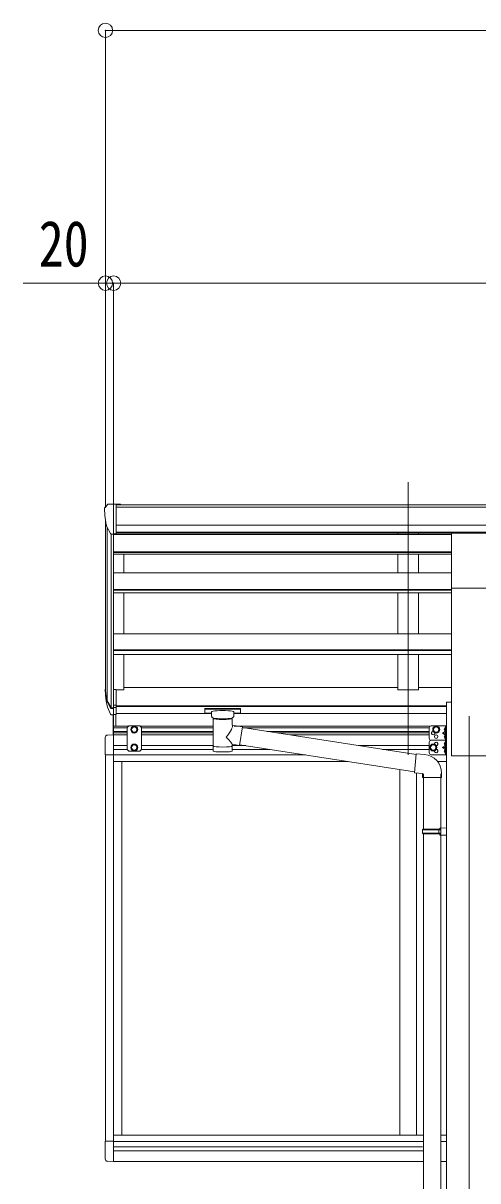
# Model space of a CAD drawing. Units: millimetres at full size; details may follow other scales. Extents: x -9783 to 9892, y -6828 to 6752.
# Drawn here: x -3800 to -2695, y -1069 to 1744 of the extents above; entities that cross this region are included whole.
import ezdxf
from ezdxf.enums import TextEntityAlignment as Align

# ---------------------------------------------------------------- set-up
doc = ezdxf.new("R2010")
doc.units = ezdxf.units.MM
doc.header["$LTSCALE"] = 35
doc.header["$PDMODE"] = 32
doc.header["$PDSIZE"] = 35
for name, color, linetype, lineweight in [('0-1_本体', 4, 'Continuous', 9), ('0-2_部品', 7, 'Continuous', 9), ('0-8_PARTS2', 2, 'Continuous', 9), ('0-A_寸法', 6, 'Continuous', 9), ('1-1_GLASS', 4, 'Continuous', 9), ('1-2_GLASS_SEAL', 7, 'Continuous', 9)]:
    doc.layers.add(name, color=color, linetype=linetype, lineweight=lineweight)
doc.styles.add('ＭＳ ゴシック', font='')
doc.styles.get('ＭＳ ゴシック').set_extended_font_data('MS Gothic')

msp = doc.modelspace()

# ---------------------------------------------------------------- linework, layer by layer
at = {"layer": '0-1_本体'}
for p, q in [((-3573.41, 573.55), (2141.59, 573.55)), ((-3573.41, 568.19), (2141.59, 568.19)), ((-3599.91, 123.28), (-3599.91, 536.8)), ((-3595.63, 518), (-3595.63, 99.02)), ((-3573.41, 524.67), (2141.59, 524.67)), ((-3573.41, 507), (2141.59, 507)), ((-3585.91, 502.64), (-3585.91, 81.02)), ((-3579.91, 503.17), (-3579.91, 125.45)), ((-3579.91, 501.67), (-2758.41, 501.67)), ((-2758.41, 504.63), (-3573.41, 504.63)), ((-2888.91, 504.63), (-2888.91, 501.67)), ((-2838.91, 504.63), (-2838.91, 501.67)), ((-3579.91, 459.72), (-2758.41, 459.72)), ((-3579.91, 458.02), (-2758.41, 458.02)), ((-3579.91, 454.24), (-2758.41, 454.24)), ((-3554.91, 408.81), (-3554.91, 454.24)), ((-2888.91, 454.24), (-2888.91, 408.81)), ((-2838.91, 454.24), (-2838.91, 408.81)), ((-3579.91, 408.81), (-2758.41, 408.81)), ((-3579.91, 368.23), (-2758.41, 368.23)), ((-3579.91, 366.54), (-2758.41, 366.54)), ((-2758.41, -35.98), (-2758.41, 370.97)), ((-3579.91, 359.67), (-2758.41, 359.67)), ((-3554.91, 260.57), (-3554.91, 359.67)), ((-2888.91, 359.67), (-2888.91, 260.57)), ((-2838.91, 359.67), (-2838.91, 260.57)), ((-3579.91, 260.57), (-2758.41, 260.57)), ((-3579.91, 221.43), (-2758.41, 221.43)), ((-3579.91, 219.76), (-2758.41, 219.76)), ((-3579.91, 210.12), (-2758.41, 210.12)), ((-3554.91, 124.62), (-3554.91, 210.12)), ((-2888.91, 210.12), (-2888.91, 124.62)), ((-3573.41, 124.62), (-3554.91, 124.62)), ((-3554.91, 129.84), (-2888.91, 129.84)), ((-2838.91, 129.84), (-2758.41, 129.84)), ((-3573.41, 85.53), (-2770.91, 85.53)), ((-2770.91, 94.02), (-2758.41, 94.02)), ((-2770.91, 94.02), (-2770.91, -2785.98)), ((-3573.41, 84.15), (-2770.91, 84.15)), ((-3573.41, 66.97), (-3341.91, 66.97)), ((-3287.91, 66.97), (-2770.91, 66.97)), ((-2758.41, -35.98), (-2673.41, -35.98))]:
    msp.add_line(p, q, dxfattribs=at)
msp.add_lwpolyline([(-2838.91, 210.12), (-2838.91, 124.62), (-2888.91, 124.62)], dxfattribs=at)
at = {"layer": '0-2_部品'}
for p, q in [((-3601.91, 565.79), (-3601.91, 565.16)), ((-3595, 574.59), (-3599.07, 568.78)), ((-3591.91, 575.16), (-3594.25, 575.02)), ((-3591.91, 575.16), (-3573.41, 575.16)), ((-3579.91, 502.17), (-3579.91, 575.16)), ((-3573.41, 575.16), (-3563.41, 575.07)), ((-3573.41, 503.17), (-3573.41, 575.16)), ((-3563.41, 572.97), (-3563.41, 575.07)), ((-3587.54, 503.99), (-3596.81, 520.05)), ((-3579.91, 502.17), (-3585.12, 502.49)), ((-3573.41, 503.17), (-3579.91, 503.17)), ((-2758.41, 505.13), (-2673.41, 505.13)), ((-2758.41, 370.98), (-2758.41, 505.13)), ((-2758.41, 370.98), (-2673.41, 370.98)), ((-3579.91, 125.46), (-3579.91, 63.58)), ((-3573.41, 125.46), (-3579.91, 125.46)), ((-3573.41, 125.46), (-3573.41, 64.4)), ((-3597.52, 99.42), (-3587.36, 80.25)), ((-3586.35, 81.5), (-3596.1, 99.91)), ((-3573.41, 87.15), (-3579.91, 87.15)), ((-3594.93, 82.56), (-3587.36, 65.08)), ((-3579.91, 80.75), (-3585.05, 80.75)), ((-3579.91, 78.75), (-3584.76, 78.75)), ((-3579.91, 63.58), (-3584.76, 63.58)), ((-3573.41, 81.75), (-3579.91, 81.75)), ((-3573.41, 64.4), (-3579.91, 64.4)), ((-3358.41, 78.68), (-3358.41, 67.92)), ((-3358.41, 78.49), (-3358.41, 76.95)), ((-3356.41, 79.35), (-3273.41, 79.35)), ((-3356.41, 77.17), (-3273.41, 77.17)), ((-3356.41, 67.26), (-3341.91, 67.26)), ((-3341.91, 60.45), (-3341.91, 70.73)), ((-3287.91, 60.45), (-3287.91, 70.73)), ((-3287.91, 67.26), (-3273.41, 67.26)), ((-3271.41, 78.68), (-3271.41, 67.92)), ((-3337.81, 55.95), (-3337.83, -24.34)), ((-3292.01, 38.38), (-3292.01, 55.96)), ((-3266.79, 34.47), (-3292.01, 38.38)), ((-3266.79, 34.47), (-3273.81, -10.79)), ((-2844.98, -32.89), (-3267.08, 32.59)), ((-3292, -24.34), (-3292.01, -7.71)), ((-3292.01, -7.96), (-3273.81, -10.79)), ((-2848.65, -74.83), (-3273.52, -8.91)), ((-2823.99, -33.01), (-2844.83, -31.19)), ((-2826.91, -79.9), (-2826.91, -213.89)), ((-2784.91, -79.9), (-2784.91, -211.33)), ((-2782.91, -88.76), (-2782.91, -77.84)), ((-2828.91, -88.76), (-2782.91, -88.76)), ((-2828.91, -215.89), (-2827.91, -213.89)), ((-2828.91, -215.89), (-2784.91, -215.89)), ((-2828.91, -215.89), (-2828.91, -223.89)), ((-2828.91, -223.89), (-2784.91, -223.89)), ((-2828.91, -223.89), (-2827.91, -225.89)), ((-2827.91, -213.89), (-2784.91, -213.89)), ((-2789.39, -215.89), (-2789.82, -213.89)), ((-2786.91, -211.39), (-2770.91, -210.92)), ((-2786.91, -213.39), (-2786.91, -211.39)), ((-2786.91, -213.39), (-2784.91, -213.39)), ((-2770.91, -210.92), (-2770.91, -228.86)), ((-2827.91, -225.89), (-2784.91, -225.89)), ((-2826.91, -225.89), (-2826.91, -1170.08)), ((-2786.91, -228.39), (-2786.91, -226.39)), ((-2786.91, -228.39), (-2770.91, -228.86)), ((-2784.91, -228.45), (-2784.91, -1167.52))]:
    msp.add_line(p, q, dxfattribs=at)
for points in [[(-3358.41, 78.68), (-3358.38, 78.88), (-3358.29, 79.02), (-3358.19, 79.11), (-3358.09, 79.17), (-3357.97, 79.22), (-3357.68, 79.28), (-3357.19, 79.33), (-3356.65, 79.35), (-3356.41, 79.35)], [(-3358.41, 67.92), (-3358.38, 67.73), (-3358.29, 67.59), (-3358.19, 67.5), (-3358.09, 67.44), (-3357.97, 67.39), (-3357.68, 67.33), (-3357.19, 67.28), (-3356.65, 67.26), (-3356.41, 67.26)], [(-3341.87, 60.51), (-3341.9, 60.15), (-3341.65, 59.2), (-3341.13, 58.31), (-3340.33, 57.47), (-3339.21, 56.68), (-3337.81, 55.95)], [(-3292.01, 55.96), (-3291.78, 56.06), (-3290.42, 56.79), (-3289.31, 57.64), (-3288.55, 58.51), (-3288.09, 59.4), (-3287.92, 60.29)], [(-3273.41, 79.35), (-3273.06, 79.34), (-3272.53, 79.32), (-3272.08, 79.27), (-3271.78, 79.19), (-3271.61, 79.09), (-3271.49, 78.95), (-3271.42, 78.77), (-3271.41, 78.68)], [(-3273.41, 67.26), (-3273.06, 67.26), (-3272.53, 67.29), (-3272.08, 67.34), (-3271.78, 67.42), (-3271.61, 67.52), (-3271.49, 67.66), (-3271.42, 67.84), (-3271.41, 67.92)], [(-2844.83, -31.19), (-2848.84, -77.02), (-2828.91, -78.76), (-2828.91, -88.76)], [(-2789.39, -215.89), (-2789.39, -223.89), (-2789.82, -225.89)], [(-2786.91, -226.39), (-2784.91, -226.39), (-2784.91, -213.39)]]:
    msp.add_lwpolyline(points, dxfattribs=at)
for centre, radius, start, end in [((-3598.91, 565.79), 3, 93, 180), ((-3399.91, 565.16), 202, 180, 192.90261), ((-3594.18, 574.02), 1, 93.5, 145), ((-3584.94, 505.49), 3, 210, 266.5), ((-3511.25, 121.59), 89.07, 174.49576, 194.41188), ((-3511.97, 125.87), 88.05, 177.22392, 197.21071), ((-3466.7, 118.64), 133.22, 183.27987, 195.71302), ((-3584.76, 81.75), 3, 210, 270), ((-3584.76, 66.58), 3, 210, 270), ((-3585.05, 82.25), 1.5, 210, 270), ((-2827.91, -77.84), 45, 0, 85)]:
    msp.add_arc(centre, radius, start, end, dxfattribs=at)
for centre, major_axis, ratio, start_param, end_param in [((-3356.41, 76.95), (2, 0), 0.109601, 1.5707963, 3.1415927), ((-3314.91, 70.73), (27, 0), 0.122176, 6.2831853, 9.424778), ((-3303.91, 60.45), (16, 0), 0.361356, 6.2636979, 6.2831853), ((-3273.41, 76.95), (2, 0), 0.109601, 0, 1.5707963), ((-3314.9, 55.5), (-22.91, 0.42), 0.072511, 0.0008029, 1.5715993), ((-3314.9, 53.88), (-22.91, 0.42), 0.072511, 0.0008029, 1.5715993), ((-3314.93, 55.5), (22.92, 0.42), 0.07247, 4.71158, 6.2823764), ((-3314.93, 53.88), (22.92, 0.42), 0.07247, 4.71158, 6.2823764), ((-3314.91, 11.84), (-22.81, -26.62), 0.234429, 1.6855472, 3.1268519), ((-3312.36, 14.48), (20.32, -22.25), 0.045535, 0.0389954, 1.3075346), ((-3314.91, -24.34), (22.92, 0), 0.101955, 3.1415499, 6.2833984), ((-3314.91, -11.9), (22.91, 0), 0.122865, 3.1415927, 6.2831853)]:
    msp.add_ellipse(centre, major_axis=major_axis, ratio=ratio, start_param=start_param, end_param=end_param, dxfattribs=at)
at = {"layer": '0-8_PARTS2'}
for p, q in [((-2863.91, -33.64), (-2863.91, 628.89)), ((-2715.91, 60.16), (-2715.91, -2885.98))]:
    msp.add_line(p, q, dxfattribs=at)
at = {"layer": '0-A_寸法'}
for p, q in [((-3599.91, 1726.54), (-3599.91, 1112.38)), ((-3599.91, 1726.54), (7896.09, 1726.54)), ((-3599.91, 1112.38), (-3799.91, 1112.38)), ((-3599.91, 1112.38), (-3599.91, 566.75)), ((-3579.91, 1112.38), (-3599.91, 1112.38)), ((-3579.91, 1112.38), (-3579.91, 566.75)), ((-3579.91, 1112.38), (2148.09, 1112.38)), ((-3579.91, 1112.38), (-3579.91, 566.75))]:
    msp.add_line(p, q, dxfattribs=at)
for p in [(-3599.91, 1726.54), (-3599.91, 1112.38), (-3579.91, 1112.38)]:
    msp.add_point(p, dxfattribs=at)
at = {"layer": '1-1_GLASS'}
for p, q in [((-3579.91, 35.73), (-3544.41, 35.73)), ((-3579.91, 32.23), (-3547.41, 32.23)), ((-3515.41, 35.73), (-3337.82, 35.73)), ((-3512.41, 32.23), (-3337.82, 32.23)), ((-3287.3, 35.73), (-2810.91, 35.73)), ((-3264.74, 32.23), (-2812.89, 32.23)), ((-3579.91, 23.23), (-3547.41, 23.23)), ((-3579.91, 19.73), (-3547.41, 19.73)), ((-3579.91, 15.43), (-3579.91, -821.77)), ((-3547.41, 14.73), (-3579.91, 14.73)), ((-3512.41, 23.23), (-3337.82, 23.23)), ((-3512.41, 19.73), (-3337.82, 19.73)), ((-3337.82, 14.73), (-3512.41, 14.73)), ((-3206.73, 23.23), (-2812.91, 23.23)), ((-3184.17, 19.73), (-2812.91, 19.73)), ((-2812.91, 14.73), (-3151.94, 14.73)), ((-3579.91, -11.27), (-3547.41, -11.27)), ((-3579.91, -20.27), (-3547.41, -20.27)), ((-3512.41, -11.27), (-3337.83, -11.27)), ((-3512.41, -20.27), (-3337.83, -20.27)), ((-3292.01, -11.27), (-3258.31, -11.27)), ((-3292, -20.27), (-3200.3, -20.27)), ((-2984.34, -11.27), (-2812.91, -11.27)), ((-2926.33, -20.27), (-2812.91, -20.27)), ((-3599.91, -33.97), (-3599.91, -772.57)), ((-3113.28, -33.77), (-3579.91, -33.77)), ((-3010.14, -49.77), (-3579.91, -49.77)), ((-3559.91, -49.77), (-3559.91, -756.77)), ((-2799.9, -33.77), (-2770.91, -33.77)), ((-2770.91, -49.77), (-2792.74, -49.77)), ((-2758.41, -35.98), (-2673.41, -35.98)), ((-2883.91, -69.35), (-2883.91, -757.27)), ((-2843.91, -77.45), (-2843.91, -757.27)), ((-3599.91, -233.97), (-3599.91, -972.58)), ((-3559.91, -249.77), (-3559.91, -957.27)), ((-2883.91, -249.27), (-2883.91, -957.27)), ((-2843.91, -249.27), (-2843.91, -957.27)), ((-3579.91, -821.77), (-3579.91, -1021.77)), ((-3579.91, -957.27), (-2826.91, -957.27)), ((-3579.91, -972.77), (-2826.91, -972.77)), ((-2784.91, -957.27), (-2770.91, -957.27)), ((-2784.91, -972.77), (-2770.91, -972.77)), ((-3579.91, -986.27), (-2828.91, -986.27)), ((-3579.91, -995.27), (-2826.91, -995.27)), ((-3579.91, -1021.27), (-2826.91, -1021.27)), ((-2784.91, -1021.27), (-2770.91, -1021.27))]:
    msp.add_line(p, q, dxfattribs=at)
at = {"layer": '1-2_GLASS_SEAL'}
for p, q in [((-3581.41, 15.22), (-3581.41, 63.57)), ((-3579.91, 15.22), (-3579.91, 65.07)), ((-3574.41, 35.73), (-3574.41, 64.39)), ((-3543.41, 36.73), (-3547.41, 32.73)), ((-3547.41, 32.73), (-3547.41, -20.77)), ((-3516.41, 36.73), (-3543.41, 36.73)), ((-3516.41, 36.73), (-3512.41, 32.73)), ((-3512.41, -20.77), (-3512.41, 32.73)), ((-2812.91, 31.73), (-2812.91, 6.73)), ((-2807.91, 36.73), (-2770.91, 36.73)), ((-2773.91, 32.23), (-2774.72, 32.09)), ((-2773.41, 36.73), (-2773.41, 1.73)), ((-2770.91, 36.73), (-2770.91, 1.73)), ((-3600.41, 8.93), (-3600.41, -33.97)), ((-3579.91, 15.23), (-3595.2, 14.43)), ((-2807.91, 1.73), (-2770.91, 1.73)), ((-2773.41, 19.23), (-2780.41, 19.23)), ((-2773.91, 24.23), (-2774.72, 24.37)), ((-2773.91, 14.23), (-2774.72, 14.09)), ((-2773.91, 6.23), (-2774.72, 6.37)), ((-2773.91, 24.23), (-2773.41, 24.32)), ((-2773.91, 6.23), (-2773.41, 6.32)), ((-2773.41, 1.73), (-2773.41, -33.27)), ((-3543.41, -24.77), (-3547.41, -20.77)), ((-3516.41, -24.77), (-3543.41, -24.77)), ((-3529.91, -8.27), (-3536.41, -12.02)), ((-3536.41, -12.02), (-3536.41, -19.52)), ((-3536.41, -19.52), (-3529.91, -23.28)), ((-3523.41, -12.02), (-3529.91, -8.27)), ((-3529.91, -23.28), (-3523.41, -19.52)), ((-3523.41, -19.52), (-3523.41, -12.02)), ((-3516.41, -24.77), (-3512.41, -20.77)), ((-2812.91, -3.27), (-2812.91, -28.27)), ((-2773.41, -15.77), (-2780.41, -15.77)), ((-2773.91, -2.77), (-2774.72, -2.91)), ((-2773.91, -10.77), (-2774.72, -10.63)), ((-2773.91, -20.77), (-2774.72, -20.91)), ((-2773.91, -10.77), (-2773.41, -10.68)), ((-3579.91, -33.97), (-3600.41, -33.97)), ((-2807.91, -33.27), (-2770.91, -33.27)), ((-2773.91, -28.77), (-2774.72, -28.63)), ((-2773.91, -28.77), (-2773.41, -28.68)), ((-3579.91, -972.58), (-3600.41, -972.58)), ((-3600.41, -1015.48), (-3600.41, -972.58)), ((-3579.91, -1021.78), (-3595.2, -1020.97))]:
    msp.add_line(p, q, dxfattribs=at)
for points in [[(-3536.41, 31.48), (-3529.91, 35.23), (-3523.41, 31.48)], [(-3523.41, 31.48), (-3523.41, 23.98), (-3529.91, 20.22), (-3536.41, 23.98), (-3536.41, 31.48)], [(-2773.03, 28.23), (-2773.66, 29.42), (-2775.89, 30.53)], [(-2773.03, 28.23), (-2773.66, 27.04), (-2775.89, 25.93)], [(-2773.91, 24.23), (-2773.91, 32.23), (-2773.41, 32.14), (-2773.41, 24.32)], [(-2807.91, 1.73), (-2770.91, 1.73), (-2770.91, -33.27)], [(-2773.41, 24.23), (-2780.41, 19.23), (-2773.41, 14.23)], [(-2773.03, 10.23), (-2773.66, 11.42), (-2775.89, 12.53)], [(-2773.03, 10.23), (-2773.66, 9.04), (-2775.89, 7.93)], [(-2773.91, 6.23), (-2773.91, 14.23), (-2773.41, 14.14), (-2773.41, 6.32)], [(-2773.41, -10.77), (-2780.41, -15.77), (-2773.41, -20.77)], [(-2773.03, -6.77), (-2773.66, -5.58), (-2775.89, -4.47)], [(-2773.03, -6.77), (-2773.66, -7.96), (-2775.89, -9.07)], [(-2773.03, -24.77), (-2773.66, -23.58), (-2775.89, -22.47)], [(-2773.03, -24.77), (-2773.66, -25.96), (-2775.89, -27.07)], [(-2773.91, -10.77), (-2773.91, -2.77), (-2773.41, -2.86), (-2773.41, -10.68)], [(-2773.91, -28.77), (-2773.91, -20.77), (-2773.41, -20.86), (-2773.41, -28.68)]]:
    msp.add_lwpolyline(points, dxfattribs=at)
for points in [[(-2795.91, 20.22), (-2789.41, 23.98), (-2789.41, 31.48), (-2795.91, 35.23), (-2802.41, 31.48), (-2802.41, 23.98)], [(-2802.91, -23.28), (-2796.41, -19.52), (-2796.41, -12.02), (-2802.91, -8.27), (-2809.41, -12.02), (-2809.41, -19.52)]]:
    msp.add_lwpolyline(points, close=True, dxfattribs=at)
for centre, radius in [((-3529.91, 27.73), 8.5), ((-3529.91, 27.73), 7.5), ((-3529.91, 27.73), 6.5), ((-2795.91, 27.73), 8.5), ((-2795.91, 27.73), 7.5), ((-2795.91, 27.73), 6.5), ((-2795.91, 10.73), 4.25), ((-3529.91, -15.77), 8.5), ((-3529.91, -15.77), 7.5), ((-3529.91, -15.77), 6.5), ((-2802.91, -15.77), 8.5), ((-2802.91, -15.77), 7.5), ((-2802.91, -15.77), 6.5)]:
    msp.add_circle(centre, radius, dxfattribs=at)
for centre, radius, start, end in [((-2807.91, 31.73), 5, 90, 180), ((-2769.81, 28.23), 6.5, 147.94412, 212.05588), ((-2774.56, 31.2), 0.9, 100, 147.94412), ((-3594.91, 8.93), 5.5, 93, 180), ((-2807.91, 6.73), 5, 180, 270), ((-2807.91, -3.27), 5, 90, 180), ((-2802.91, 19.23), 4.25, 94.76077, 6.29431), ((-2769.81, 10.23), 6.5, 147.94412, 212.05588), ((-2774.56, 25.26), 0.9, 212.05588, 260), ((-2774.56, 13.2), 0.9, 100, 147.94412), ((-2774.56, 7.26), 0.9, 212.05588, 260), ((-2795.91, -7.27), 4.25, 274.76077, 186.29431), ((-2795.91, -24.27), 4.25, 173.70569, 85.23923), ((-2769.81, -6.77), 6.5, 147.94412, 212.05588), ((-2769.81, -24.77), 6.5, 147.94412, 212.05588), ((-2774.56, -3.8), 0.9, 100, 147.94412), ((-2774.56, -9.74), 0.9, 212.05588, 260), ((-2774.56, -21.8), 0.9, 100, 147.94412), ((-2807.91, -28.27), 5, 180, 270), ((-2774.56, -27.74), 0.9, 212.05588, 260), ((-3594.91, -1015.48), 5.5, 180, 267)]:
    msp.add_arc(centre, radius, start, end, dxfattribs=at)

# ---------------------------------------------------------------- texts
at = {"layer": '0-A_寸法', "color": 7, "style": 'ＭＳ ゴシック', "width": 0.8}
msp.add_text('20', height=111.4, dxfattribs=at).set_placement((-3761.91, 1119.38), align=Align.BOTTOM_LEFT)

doc.saveas('drawing.dxf')
